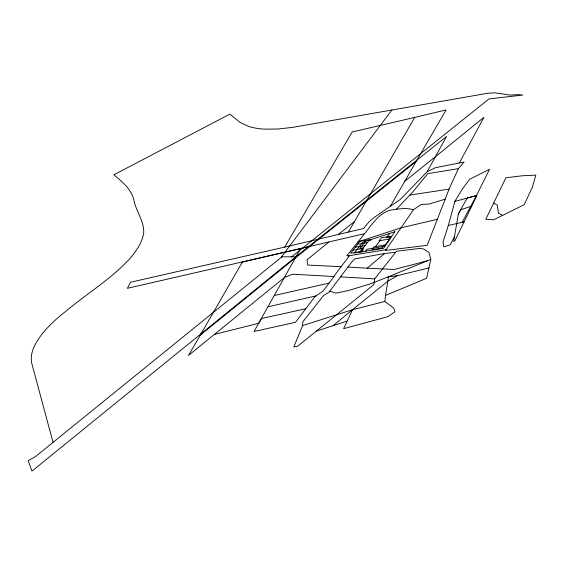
<?xml version="1.0" encoding="UTF-8"?>
<svg xmlns="http://www.w3.org/2000/svg" width="564" height="564" viewBox="0 0 564 564"><rect width="100%" height="100%" fill="white"/><g stroke="black" fill="none" stroke-linecap="round" stroke-linejoin="round"><path stroke-width="0.85" d="M429.007 267.907L397.366 275.648L387.842 281.217L352.472 309.735L343.645 328.657L387.799 316.714L395.04 311.709L393.665 308.078L384.81 301.465L385.515 295.43L426.617 278.285L430.811 259.355L428.957 252.425L423.67 249.048L420.356 248.329L396.4 251.304L374.686 278.856L373.967 284.503L297.771 346.176L293.788 346.966L302.572 325.604L302.875 321.776L323.56 295.501L328.953 292.265L351.428 262.387L354.735 258.89L384.648 253.469L395.59 252.334M385.515 295.43L388.547 276.734L430.811 259.355M454.88 201.383L462.783 188.411L469.678 179.26L489.552 169.256L476.474 195.602L467.189 198.034L458.32 214.038L453.667 241.378L454.788 241.018L476.89 195.496L454.88 201.383L448.309 225.494L443.029 241.928L443.755 246.828L450.206 244.839L454.408 236.965M445.207 199.155L427.188 245.312L385.572 250.43L413.49 209.723L421.104 204.492L429.218 204.02L445.207 199.155L449.007 189.13L458.384 168.636L464.123 162.044L435.352 167.719L427.152 171.759L400.334 199.423L374.926 216.943L369.251 221.574L363.569 228.498L284.686 247.117L130.559 282.24L127.379 288.324L309.735 246.447M462.261 222.251L476.474 195.602M459.336 162.982L483.954 117.277L435.401 156.729M300.499 248.59L242.386 262.013L200.333 335.079L295.402 257.889L300.499 248.59L364.668 233.616C372.085 224.55 378.613 213.234 390.753 210.069C398.276 209.011 406.045 207.474 413.49 209.723M427.152 171.759L446.547 136.417L296.156 256.514L31.958 471.144L28.2 460.626L35.433 456.636L281.922 256.803L295.762 256.832M201.186 333.599L188.531 355.419L284.594 277.368L292.624 274.203L334.085 276.543L322.841 291.306L314.938 296.622L295.458 322.312L254.061 331.484L296.156 256.514M458.32 214.038L460.696 209.773L471.687 206.071M390.443 206.191L416.951 160.07M348.425 232.051L414.737 117.397L446.096 109.938L416.105 161.515L295.402 257.889M284.686 247.117L352.162 131.99L414.737 117.397M365.606 251.227L366.945 249.274L385.008 246.158M391.966 109.902L281.387 257.036L281.922 256.803M333.684 276.522L349.349 255.852L346.832 255.76L364.668 233.616M365.514 241.307L359.832 248.484L363.618 247.871L360.283 252.094M361.573 251.882L363.329 249.669L362.032 249.88M371.493 239.355L370.908 240.095L367.566 240.638M375.42 246.546L380.15 240.567M389.837 233.369L386.516 237.571L391.416 236.774M384.105 245.143L381.736 248.132L371.979 249.711L374.348 246.722L385.17 244.966L389.907 238.988L379.086 240.736L381.454 237.747L391.212 236.168L388.843 239.157M396.443 209.209L412.883 191.823L427.787 173.67L458.384 168.636M347.875 267.054L367.15 268.196L384.648 253.469M333.077 325.675L352.472 309.735L384.81 301.465M328.897 242.005L306.999 259.856L307.69 265.052L341.164 266.68M338.358 234.427L354.544 221.476M404.444 181.516L435.408 156.729M291.708 256.824L488.967 98.954L522.645 95.083L519.12 94.604L510.392 95.097L494.995 92.863L488.1 93.187L292.476 127.408L277.573 129.036L264.255 129.142A118.116 43.865 -23.9 0 1 248.181 126.223L240.193 122.508L229.858 114.125L113.879 174.805C122.212 181.657 131.236 189.074 133.915 200.072C135.945 211.352 144.321 221.151 143.707 232.854C142.325 242.125 136.862 250.071 131.081 257.191C112.151 278.538 87.18 293.266 65.523 311.532A117.404 43.604 -23.9 0 0 43.026 332.823C36.357 341.368 29.377 351.908 31.753 363.286L53.023 442.324M502.623 215.356L524.182 204.69L532.353 187.354L535.8 175.087L521.954 175.806L505.908 177.787L485.808 219.269L493.578 219.812L502.623 215.356L498.47 213.255L497.307 205.092L493.648 203.089M358.077 241.843L400.997 227.842L437.015 219.368M316.474 331.061L346.825 321.212M302.572 325.604L352.472 309.735M427.082 260.885L394.257 269.465L367.15 268.196M448.309 225.494L464.01 221.899M214.433 334.396L258.798 323.264L261.492 318.505L305.758 308.741M274.605 295.444L329.08 283.114M268.175 306.745L315.981 295.924M357.625 244.212L367.375 242.633M355.257 247.201L365.007 245.622M352.888 250.197L362.645 248.611M348.432 255.823L386.051 249.732M409.824 195.095L449.007 189.13M397.366 275.648L387.898 276.987L388.547 276.734L370.872 283.706L348.425 290.531L335.869 293.139L329.764 291.186M340.6 276.868L374.686 278.856M394.863 231.733L383.527 248.329L354.143 253.088L362.751 242.21L394.863 231.733M359.994 241.223L350.519 253.187L360.276 251.607L369.744 239.644L359.994 241.223"/></g></svg>
